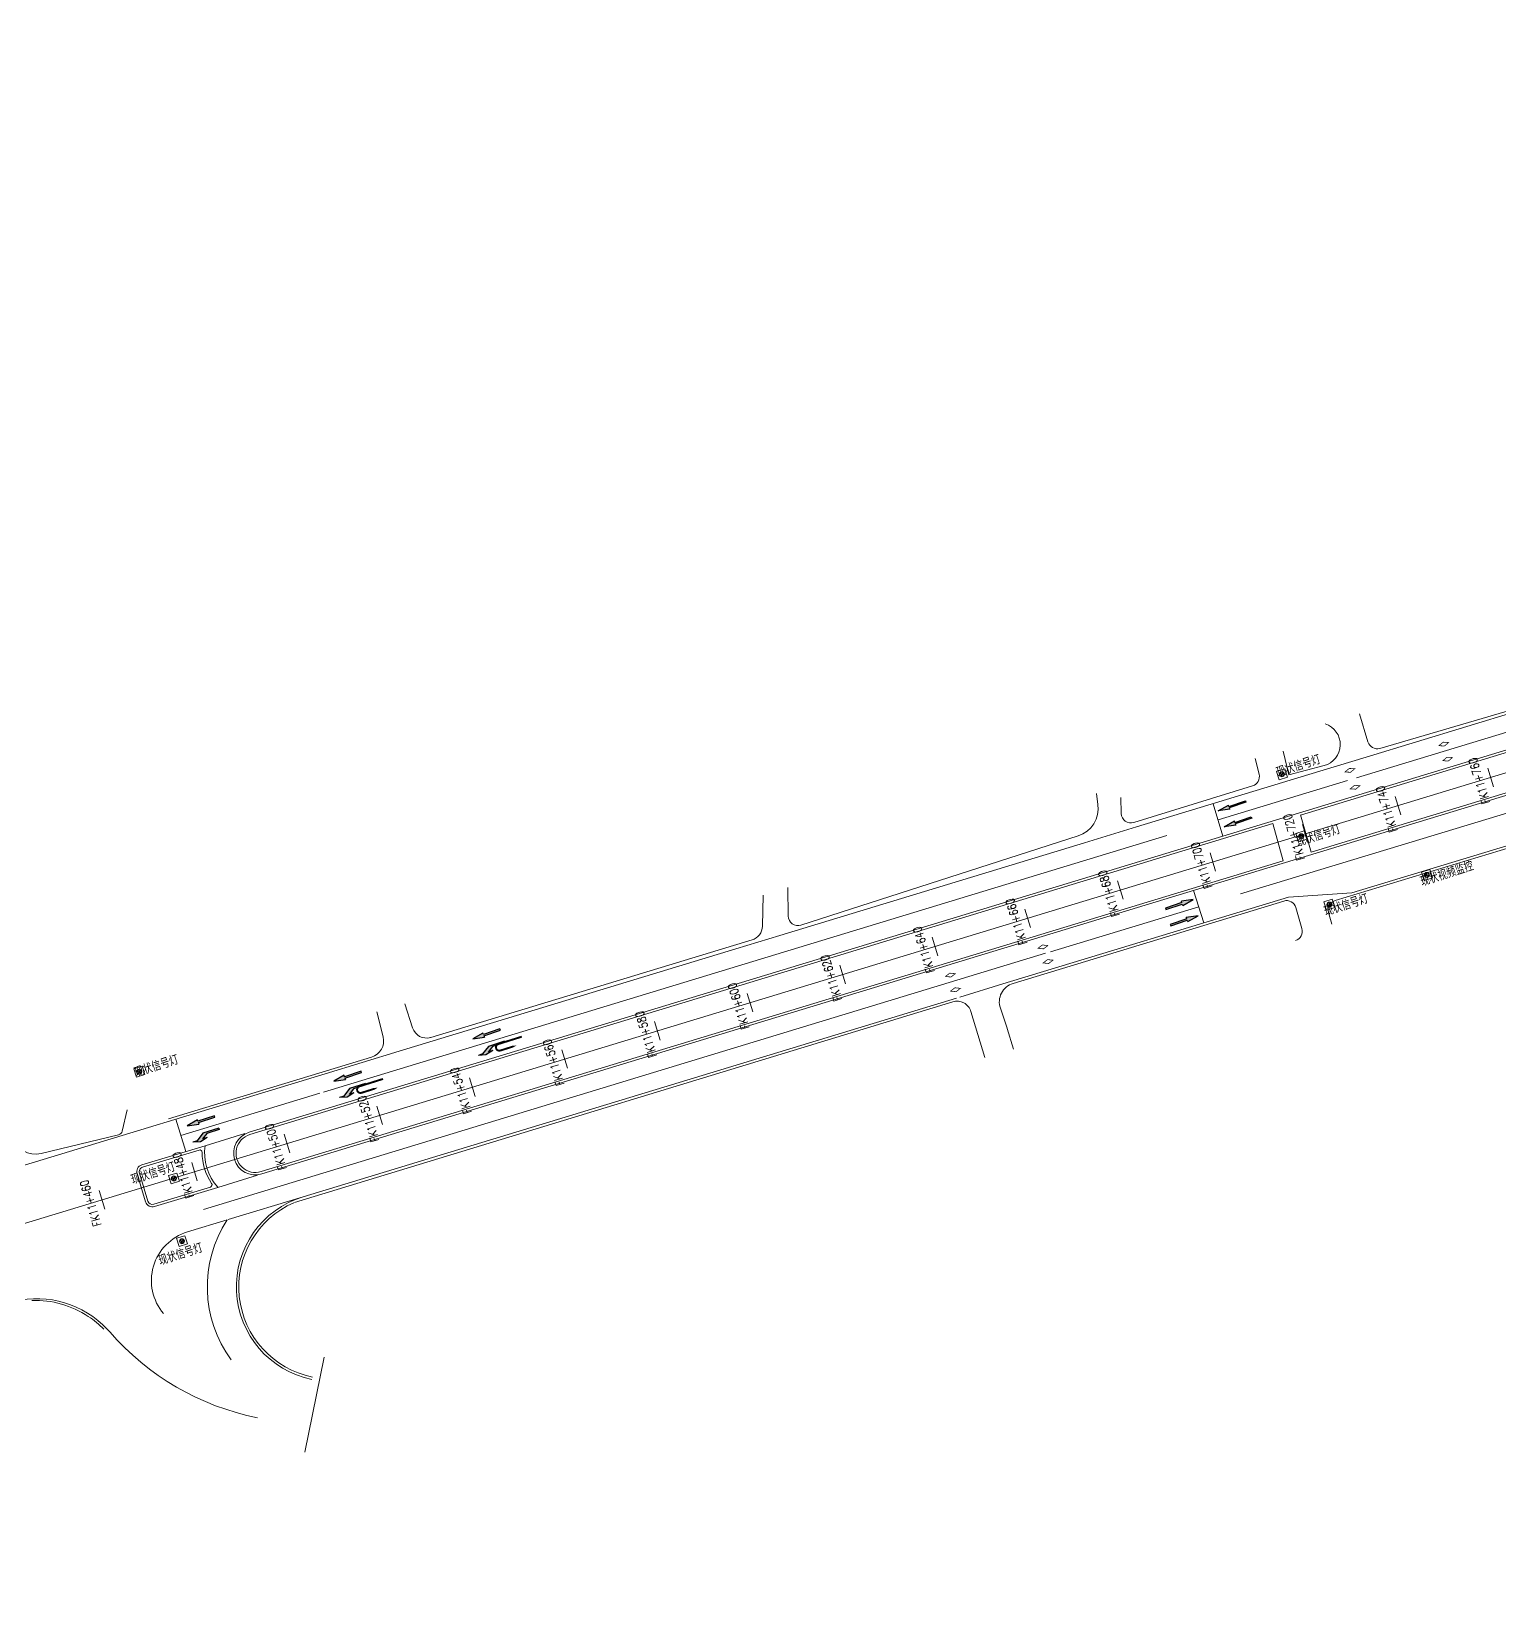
# Model space of a CAD drawing. Header units: millimetres. Extents: x 523446 to 528898, y 388189 to 392165.
# Drawn here: x 527440 to 527743.4, y 389763.1 to 390090.3 of the extents above; entities that cross this region are included whole.
import ezdxf
from ezdxf.enums import TextEntityAlignment as Align

# ---------------------------------------------------------------- set-up
doc = ezdxf.new("R2010")
doc.units = ezdxf.units.MM
doc.linetypes.add('33', pattern=[6, 3, -3])
for name, color, linetype, lineweight in [('0-现状交通设施2018', 7, 'Continuous', 0), ('0-现状信号灯', 7, 'Continuous', 40), ('000-scy-中分带', 2, 'Continuous', 60), ('000-scy-机动车道线', 5, 'Continuous', 60)]:
    doc.layers.add(name, color=color, linetype=linetype, lineweight=lineweight)
for name, color, linetype in [('FZZD-标注路线桩号', 7, 'Continuous'), ('MEDS道路平面中线-FZZD', 7, 'Continuous'), ('标线（实）', 1, 'Continuous'), ('标线（虚）', 1, '33'), ('箭头', 7, 'Continuous')]:
    doc.layers.add(name, color=color, linetype=linetype)
doc.styles.add('HZTXT_S', font='TXT_S.shx', dxfattribs={"width": 0.75, "bigfont": 'HZTXT.shx'})
doc.styles.add('MEDS', font='TXT_S.SHX', dxfattribs={"width": 0.75, "bigfont": 'hztxt.shx'})

# ---------------------------------------------------------------- blocks, each defined once
blk = doc.blocks.new('y')
blk.add_hatch(color=0).paths.add_polyline_path([(0.55, 0.225), (0.55, -0.275), (0.75, 0.525), (0.55, 1.275), (0.55, 0.825), (0, 0), (0, -1.725), (0.15, -1.725), (0.15, -0.375)])
at = {"color": 0}
for p, q in [((0, 0), (0.55, 0.825)), ((0.15, -0.375), (0.55, 0.225)), ((0.75, 0.525), (0.55, 1.275)), ((0.55, 0.825), (0.55, 1.275)), ((0.55, -0.275), (0.75, 0.525)), ((0.55, -0.275), (0.55, 0.225)), ((0, -1.725), (0, 0)), ((0.15, -1.725), (0.15, -0.375)), ((0, -1.725), (0.15, -1.725))]:
    blk.add_line(p, q, dxfattribs=at)
blk = doc.blocks.new('zx')
blk.add_hatch(color=0).paths.add_polyline_path([(0.075, -1.2), (0.225, -1.2), (0, 0), (-0.225, -1.2), (-0.075, -1.2), (-0.075, -3), (0.075, -3)])
at = {"color": 0}
for p, q in [((0, 0), (-0.225, -1.2)), ((0.225, -1.2), (0, 0)), ((-0.075, -1.2), (-0.225, -1.2)), ((-0.075, -1.2), (-0.075, -3)), ((0.075, -3), (0.075, -1.2)), ((0.075, -1.2), (0.225, -1.2)), ((-0.075, -3), (0.075, -3))]:
    blk.add_line(p, q, dxfattribs=at)
blk = doc.blocks.new('箭头（调头）')
at = {"color": 0}
blk.add_lwpolyline([(0, 0, 0.4, 0.4, 0), (0, 5.1, 0.4, 0.4, 1), (-1.4, 5.1, 0.4, 0.4, 0), (-1.4, 4, 1.2, 0, 0), (-1.4, 1.6, 0, 0, 0)], format="xyseb", dxfattribs=at)
blk = doc.blocks.new('7')
at = {"layer": '0-现状信号灯', "linetype": 'Continuous', "lineweight": 0, "ltscale": 0.005}
for p, q in [((525414.9, 388753.36), (525416.62, 388753.9)), ((525415.44, 388751.64), (525414.9, 388753.36)), ((525417.16, 388752.19), (525415.44, 388751.64)), ((525415.94, 388753.28), (525415.56, 388752.55)), ((525416.18, 388753.26), (525415.71, 388752.36)), ((525416.37, 388753.15), (525415.92, 388752.27)), ((525416.51, 388752.92), (525416.18, 388752.28)), ((525416.62, 388753.9), (525417.16, 388752.19))]:
    blk.add_line(p, q, dxfattribs=at)
blk.add_ellipse((525416.02, 388752.77), major_axis=(0.365, 0.365), ratio=1, start_param=3.156470216024712, end_param=9.439655523204298, dxfattribs=at)

msp = doc.modelspace()

# ---------------------------------------------------------------- hatches: boundary and pattern name
at = {"layer": '箭头', "linetype": 'ByBlock', "lineweight": 0}
h = msp.add_hatch(color=256, dxfattribs=at)
h.paths.add_polyline_path([(527732.07, 389942.52), (527730.73, 389942.61), (527731.76, 389943.48), (527733.1, 389943.39)])
h.paths.add_polyline_path([(527732.72, 389943.26), (527731.81, 389943.32), (527731.11, 389942.74), (527732.02, 389942.68)], flags=16)
h = msp.add_hatch(color=256, dxfattribs=at)
h.paths.add_polyline_path([(527732.88, 389939.42), (527731.53, 389939.51), (527732.57, 389940.37), (527733.91, 389940.28)])
h.paths.add_polyline_path([(527733.53, 389940.16), (527732.62, 389940.22), (527731.92, 389939.63), (527732.83, 389939.57)], flags=16)
h = msp.add_hatch(color=256, dxfattribs=at)
h.paths.add_polyline_path([(527712.66, 389937.09), (527711.31, 389937.18), (527712.35, 389938.05), (527713.69, 389937.96)])
h.paths.add_polyline_path([(527713.31, 389937.83), (527712.4, 389937.89), (527711.7, 389937.31), (527712.61, 389937.25)], flags=16)
h = msp.add_hatch(color=256, dxfattribs=at)
h.paths.add_polyline_path([(527713.74, 389933.6), (527712.4, 389933.69), (527713.43, 389934.55), (527714.78, 389934.46)])
h.paths.add_polyline_path([(527714.39, 389934.34), (527713.48, 389934.4), (527712.78, 389933.81), (527713.69, 389933.75)], flags=16)
h = msp.add_hatch(color=256, dxfattribs=at)
h.paths.add_polyline_path([(527649.2, 389900.59), (527650.27, 389901.41), (527648.93, 389901.55), (527647.86, 389900.73)])
h.paths.add_polyline_path([(527648.25, 389900.84), (527648.98, 389901.4), (527649.88, 389901.3), (527649.16, 389900.75)], flags=16)
h = msp.add_hatch(color=256, dxfattribs=at)
h.paths.add_polyline_path([(527650.26, 389897.56), (527651.33, 389898.39), (527649.99, 389898.53), (527648.92, 389897.71)])
h.paths.add_polyline_path([(527649.31, 389897.82), (527650.03, 389898.37), (527650.94, 389898.28), (527650.22, 389897.72)], flags=16)
h = msp.add_hatch(color=256, dxfattribs=at)
h.paths.add_polyline_path([(527630.07, 389894.77), (527631.14, 389895.59), (527629.8, 389895.73), (527628.73, 389894.91)])
h.paths.add_polyline_path([(527629.12, 389895.02), (527629.84, 389895.58), (527630.75, 389895.48), (527630.03, 389894.93)], flags=16)
h = msp.add_hatch(color=256, dxfattribs=at)
h.paths.add_polyline_path([(527631.13, 389891.74), (527632.2, 389892.56), (527630.86, 389892.71), (527629.79, 389891.88)])
h.paths.add_polyline_path([(527630.18, 389891.99), (527630.9, 389892.55), (527631.81, 389892.45), (527631.08, 389891.9)], flags=16)

# ---------------------------------------------------------------- linework, layer by layer
at = {"layer": '0-现状交通设施2018', "linetype": 'ByBlock', "lineweight": 0}
msp.add_line((527496.53, 389796.65), (527500.5, 389816.25), dxfattribs=at)
msp.add_line((527496.53, 389796.65), (527500.5, 389816.25), dxfattribs=at)
at = {"layer": '000-scy-中分带', "linetype": 'ByBlock', "lineweight": 0}
for p, q in [((527696.56, 389926.59), (527698.74, 389918.89)), ((527702.3, 389928.35), (527704.53, 389920.66))]:
    msp.add_line(p, q, dxfattribs=at)
for points in [[(527836.8, 389960.89, 1), (527834.47, 389968.54), (527702.3, 389928.33)], [(527696.56, 389926.59), (527485.13, 389862.27, 1), (527487.46, 389854.61), (527698.74, 389918.89)]]:
    msp.add_lwpolyline(points, format="xyb", dxfattribs=at)
msp.add_lwpolyline([(527704.53, 389920.65), (527836.8, 389960.89)], dxfattribs=at)
msp.add_lwpolyline([(527462.31, 389854.28, -0.414214), (527462.97, 389855.53), (527474.65, 389859.08, -0.507982), (527475.29, 389858.59, 0.155871), (527477.24, 389852.19, -0.507982), (527476.98, 389851.43), (527465.3, 389847.87, -0.414213), (527464.05, 389848.54)], format="xyb", close=True, dxfattribs=at)
at = {"layer": '000-scy-机动车道线', "linetype": 'ByBlock', "lineweight": 0}
for p, q in [((527716.24, 389943.46), (527714.48, 389949.24)), ((527746.16, 389950.17), (527718.72, 389942.12)), ((527693.75, 389936.76), (527692.94, 389939.99)), ((527698.71, 389941.56), (527699.92, 389936.62)), ((527699.92, 389936.62), (527707.18, 389938.56)), ((527665.26, 389928.64), (527665.16, 389931.97)), ((527667.85, 389926.78), (527692.4, 389934.37)), ((527767.84, 389928.41), (527709.45, 389910.65)), ((527599.05, 389905.59), (527656.33, 389924.01)), ((527596.33, 389913.34), (527596.44, 389907.46)), ((527591.24, 389911.75), (527591.09, 389905.33)), ((527642.89, 389893.53), (527698.85, 389910.56)), ((527701.36, 389909.19), (527702.58, 389904.86)), ((527708.11, 389908.18), (527708.81, 389905.76)), ((527522.52, 389882.36), (527588.96, 389902.53)), ((527494.37, 389848.24), (527630.43, 389889.74)), ((527511.42, 389887.63), (527512.69, 389882.47)), ((527517.21, 389889.29), (527518.78, 389884.32)), ((527637.08, 389878.18), (527634.17, 389887.74)), ((527640.27, 389888.41), (527641.68, 389884.28)), ((527643.01, 389879.94), (527641.7, 389884.24)), ((527468.3, 389865.51), (527510.31, 389878.29)), ((527459.79, 389867.41), (527458.75, 389862.98)), ((527442.01, 389858.39), (527458.01, 389862.23))]:
    msp.add_line(p, q, dxfattribs=at)
at = {"layer": '000-scy-机动车道线', "linetype": 'ByBlock', "lineweight": 0, "ltscale": 0.05}
msp.add_line((527660.13, 389932.79), (527660.44, 389930.54), dxfattribs=at)
at = {"layer": '000-scy-机动车道线', "linetype": 'ByBlock', "lineweight": 0}
for centre, radius, start, end in [((527706.02, 389942.91), 4.5, 284.9476, 71.8811), ((527718.15, 389944.04), 2, 196.92, 286.3536), ((527691.81, 389936.28), 2, 287.171, 14.0157), ((527667.26, 389928.69), 2, 181.6591, 287.171), ((527699.43, 389908.65), 2, 15.7592, 106.92), ((527710.03, 389908.73), 2, 106.92, 196.1928), ((527598.43, 389907.49), 2, 181.0434, 287.8305), ((527588.09, 389905.4), 3, 286.8869, 358.648), ((527700.66, 389904.31), 2, 286.92, 15.7592), ((527644.05, 389889.71), 4, 106.92, 198.9517), ((527631.3, 389886.87), 3, 16.92, 106.9626), ((527521.64, 389885.23), 3, 197.6244, 286.8869), ((527509.29, 389881.64), 3.5, 286.92, 13.7814), ((527440.84, 389863.25), 5, 197.267, 283.5196), ((527457.78, 389863.21), 1, 283.5196, 346.8065), ((527501.85, 389830.77), 19, 113.5444, 258.5706), ((527440.73, 389808), 20, 44.538, 56.5289)]:
    msp.add_arc(centre, radius, start, end, dxfattribs=at)
at = {"layer": '000-scy-机动车道线', "linetype": 'ByBlock', "lineweight": 0, "ltscale": 0.05}
for centre, radius, start, end in [((527654.49, 389929.73), 6, 287.8305, 7.8164), ((527440.73, 389808), 20, 56.5289, 91.8111)]:
    msp.add_arc(centre, radius, start, end, dxfattribs=at)
at = {"layer": 'FZZD-标注路线桩号', "color": 7, "linetype": 'ByBlock', "lineweight": 0}
for p, q in [((527742.17, 389934.19), (527741, 389938.02)), ((527723.03, 389928.37), (527721.87, 389932.19)), ((527703.9, 389922.55), (527702.73, 389926.37)), ((527684.76, 389916.73), (527683.6, 389920.55)), ((527665.63, 389910.91), (527664.47, 389914.73)), ((527646.5, 389905.08), (527645.33, 389908.91)), ((527627.36, 389899.26), (527626.2, 389903.09)), ((527608.23, 389893.44), (527607.06, 389897.27)), ((527589.09, 389887.62), (527587.93, 389891.45)), ((527569.96, 389881.8), (527568.79, 389885.63)), ((527550.82, 389875.98), (527549.66, 389879.81)), ((527531.69, 389870.16), (527530.53, 389873.99)), ((527512.56, 389864.34), (527511.39, 389868.17)), ((527493.42, 389858.52), (527492.26, 389862.35)), ((527474.29, 389852.7), (527473.12, 389856.53)), ((527455.15, 389846.88), (527453.99, 389850.7))]:
    msp.add_line(p, q, dxfattribs=at)
at = {"layer": 'MEDS道路平面中线-FZZD', "color": 4, "linetype": 'ByBlock', "lineweight": 0}
msp.add_line((528248.42, 390090.28), (527172.87, 389763.09), dxfattribs=at)
at = {"layer": '标线（实）', "linetype": 'ByBlock', "lineweight": 0}
for p, q in [((527484.98, 389862.75), (527834.32, 389969.02)), ((527487.6, 389854.14), (527836.94, 389960.41)), ((527715.87, 389940.3), (527747.11, 389949.8)), ((527668.43, 389925.87), (527704.03, 389936.7)), ((527685.25, 389927.33), (527712.04, 389935.48)), ((527684.23, 389930.67), (527686.27, 389923.98)), ((527712.92, 389912.23), (527767.68, 389928.88)), ((527594.68, 389903.43), (527657.68, 389922.6)), ((527680.22, 389912.73), (527682.32, 389906.05)), ((527640.75, 389893.41), (527699.85, 389911.39)), ((527650.63, 389900.07), (527681.27, 389909.39)), ((527515.98, 389879.49), (527585.57, 389900.66)), ((527496.18, 389849.43), (527631.18, 389890.5)), ((527420.13, 389850.33), (527500.68, 389874.84)), ((527470.9, 389862.12), (527499.6, 389870.85)), ((527469.88, 389865.47), (527471.92, 389858.77)), ((527462.83, 389856.01), (527475.91, 389859.98)), ((527461.83, 389854.13), (527463.58, 389848.39)), ((527465.45, 389847.4), (527478.53, 389851.37)), ((527472.25, 389842.15), (527480.46, 389844.64))]:
    msp.add_line(p, q, dxfattribs=at)
for centre, radius, start, end in [((527486.29, 389858.44), 10.5, 171.5431, 222.2969), ((527486.29, 389858.44), 4.5, 106.92, 286.92), ((527463.26, 389854.57), 1.5, 106.92, 196.92), ((527465.01, 389848.83), 1.5, 196.92, 286.92), ((527501.85, 389830.77), 19.5, 106.92, 258.5706), ((527501.85, 389830.77), 25.5, 147.0392, 216.1823), ((527475.3, 389832.1), 10.5, 106.92, 220.5415), ((527441.07, 389808.36), 20, 46.9204, 106.92), ((527440.73, 389808), 20.5, 41.1144, 46.9204), ((527497.61, 389857.64), 55, 221.1144, 258.5706)]:
    msp.add_arc(centre, radius, start, end, dxfattribs=at)
at = {"layer": '标线（虚）', "linetype": 'ByBlock', "lineweight": 0}
for p, q in [((527713.88, 389936.04), (527844.97, 389975.91)), ((527689.91, 389912.02), (527819.97, 389951.58)), ((527704.03, 389936.7), (527715.87, 389940.3)), ((527657.68, 389922.6), (527668.43, 389925.87)), ((527500.34, 389871.07), (527674.68, 389924.11)), ((527699.85, 389911.39), (527712.92, 389912.23)), ((527585.57, 389900.66), (527594.68, 389903.43)), ((527475.56, 389846.81), (527649.59, 389899.76)), ((527631.89, 389890.71), (527640.75, 389893.41)), ((527500.68, 389874.84), (527515.98, 389879.49)), ((527475.91, 389859.98), (527484.13, 389862.49)), ((527478.53, 389851.37), (527486.72, 389853.87)), ((527480.67, 389844.71), (527496.18, 389849.43))]:
    msp.add_line(p, q, dxfattribs=at)

# ---------------------------------------------------------------- block references
at = {"layer": '0-现状交通设施2018', "color": 6, "linetype": 'ByBlock', "lineweight": 0}
for p in [(2282.45, 1184), (2286.44, 1171.17), (2312.39, 1163.19), (2292.25, 1157.06), (2046.27, 1122.5), (2053.44, 1100.43), (2055.1, 1087.47)]:
    msp.add_blockref('7', p, dxfattribs=at)
at = {"layer": '箭头', "linetype": 'ByBlock', "lineweight": 0}
for name, p, xscale, yscale, zscale, rotation in [('zx', (527685.27, 389929.19), -2.000000000056572, 2.000000000058208, 2, 108.6898819262177), ('zx', (527686.5, 389925.91), -2.000000000056572, 2.000000000058208, 2, 108.6898819262177), ('zx', (527680.1, 389910.85), 2.000000000054267, 2.000000000054267, 2.000000000054267, 288.7573799756832), ('zx', (527681.12, 389907.5), 2.000000000054267, 2.000000000054267, 2.000000000054267, 288.7573799756832), ('zx', (527531.2, 389882.06), 2.000000000016832, 2.000000000016832, 2.000000000016832, 108.7573799725253), ('y', (527534.47, 389880.5), -1.999999999936958, 2, 2, 108.3316230091098), ('zx', (527502.49, 389873.33), 2.000000000016832, 2.000000000016832, 2.000000000016832, 108.7573799725253), ('y', (527505.77, 389871.77), -1.999999999936958, 2, 2, 108.3316230091098), ('zx', (527472.19, 389864.11), 2.000000000016832, 2.000000000016832, 2.000000000016832, 108.7573799725253), ('y', (527475.46, 389862.55), -1.999999999936958, 2, 2, 108.3316230091098)]:
    msp.add_blockref(name, p, dxfattribs=dict(at, xscale=xscale, yscale=yscale, zscale=zscale, rotation=rotation))
at = {"layer": '箭头', "linetype": 'ByBlock', "lineweight": 0, "rotation": 107.4628151100553}
for p in [(527541.37, 389882.52), (527512.67, 389873.78)]:
    msp.add_blockref('箭头（调头）', p, dxfattribs=at)

# ---------------------------------------------------------------- texts
at = {"layer": '0-现状交通设施2018', "linetype": 'ByBlock', "lineweight": 0, "style": 'HZTXT_S', "width": 0.7}
for s, p in [('现状信号灯', (527706.38, 389939.97)), ('现状信号灯', (527710.48, 389925.54)), ('现状视频监控', (527737.95, 389917.95)), ('现状信号灯', (527716.22, 389911.18)), ('现状信号灯', (527470.32, 389877.9)), ('现状信号灯', (527469.66, 389855.74)), ('现状信号灯', (527475.32, 389839))]:
    msp.add_text(s, height=2, rotation=17.8387, dxfattribs=at).set_placement(p, align=Align.MIDDLE_RIGHT)
at = {"layer": 'FZZD-标注路线桩号', "color": 7, "linetype": 'ByBlock', "lineweight": 0, "style": 'MEDS', "width": 0.8}
for s, p in [('FK11+760', (527739.24, 389935.39)), ('FK11+740', (527720.11, 389929.57)), ('FK11+720', (527700.97, 389923.75)), ('FK11+700', (527681.84, 389917.93)), ('FK11+680', (527662.7, 389912.11)), ('FK11+660', (527643.57, 389906.29)), ('FK11+640', (527624.44, 389900.46)), ('FK11+620', (527605.3, 389894.64)), ('FK11+600', (527586.17, 389888.82)), ('FK11+580', (527567.03, 389883)), ('FK11+560', (527547.9, 389877.18)), ('FK11+540', (527528.76, 389871.36)), ('FK11+520', (527509.63, 389865.54)), ('FK11+500', (527490.5, 389859.72)), ('FK11+480', (527471.36, 389853.9)), ('FK11+460', (527452.23, 389848.08))]:
    msp.add_text(s, height=1.75, rotation=106.92, dxfattribs=at).set_placement(p, align=Align.MIDDLE)

doc.saveas('drawing.dxf')
